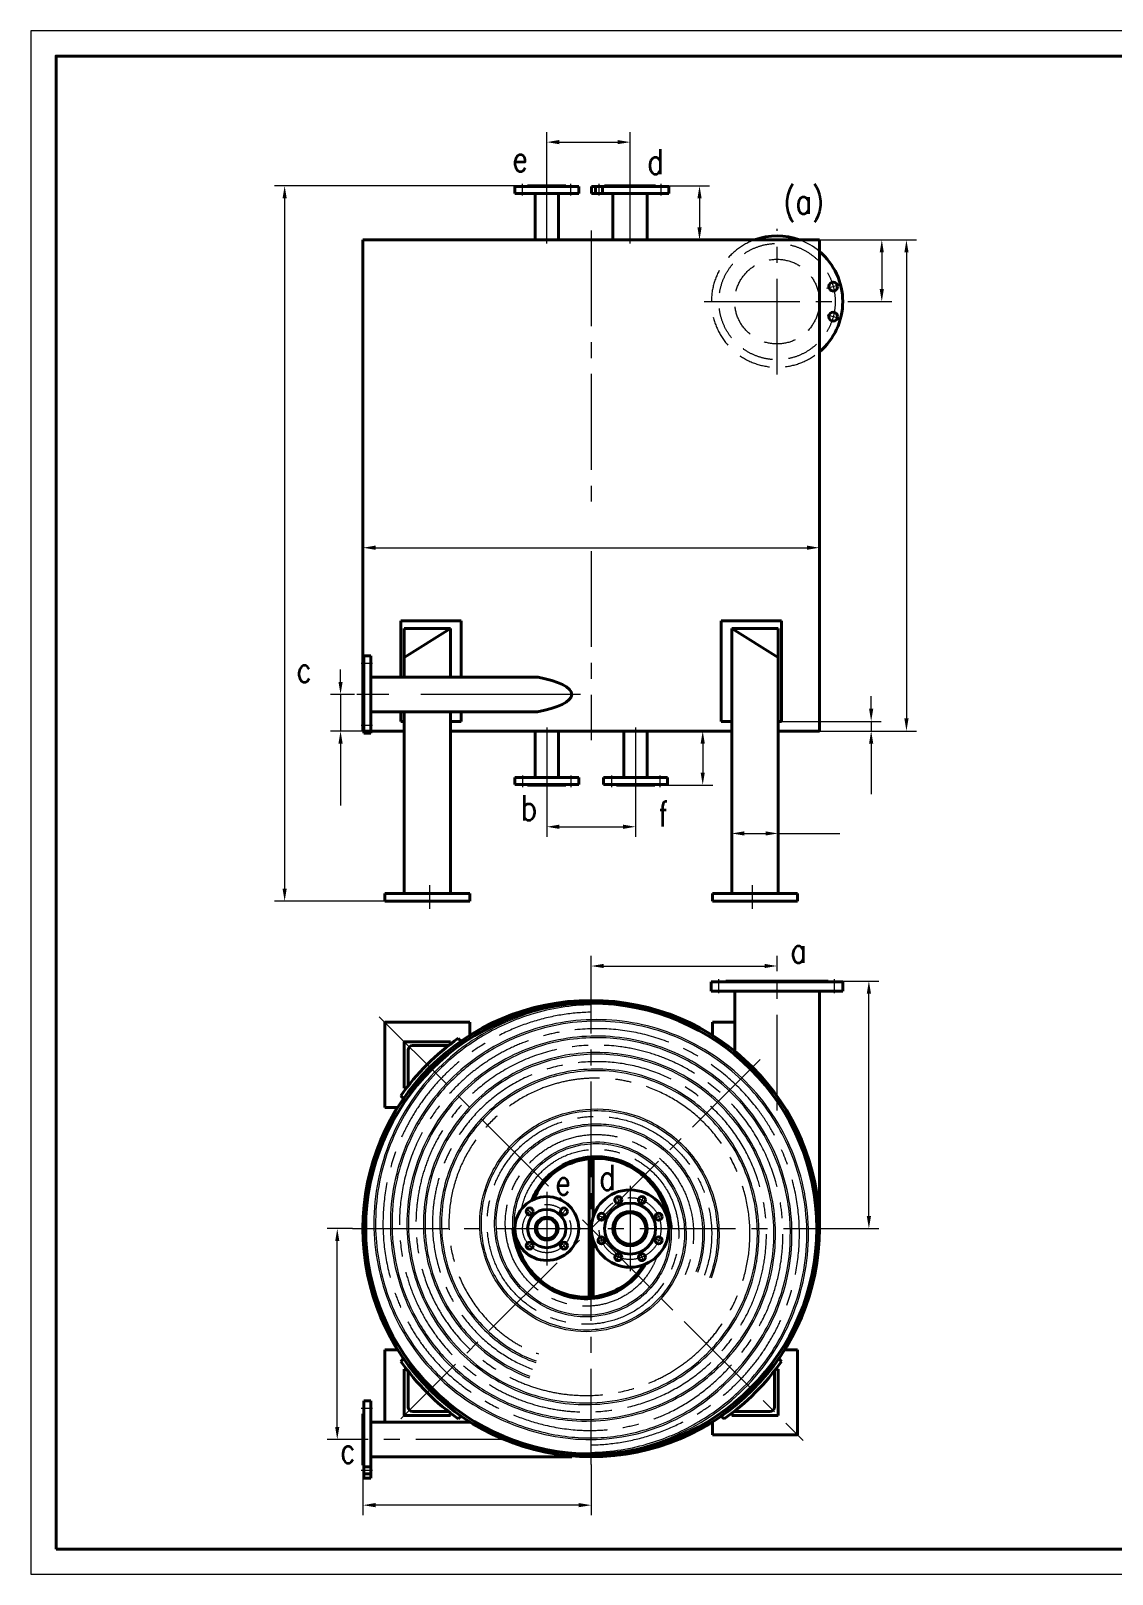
# Model space of a CAD drawing. Header units: millimetres. Extents: x 1 to 5591, y 1 to 3992.
# Drawn here: x 1 to 2796, y 1 to 3992 of the extents above; entities that cross this region are included whole.
import ezdxf

# ---------------------------------------------------------------- set-up
doc = ezdxf.new("R2010")
doc.units = ezdxf.units.MM
doc.header["$LTSCALE"] = 13
for name, pattern in [('CENTER', [50.8, 31.75, -6.35, 6.35, -6.35]), ('CENTER2', [28.575, 19.05, -3.175, 3.175, -3.175]), ('DASHED2', [9.525, 6.35, -3.175])]:
    doc.linetypes.add(name, pattern=pattern)
for name, color, linetype, lineweight in [('中心线（大）', 7, 'CENTER', 13), ('中心线（小）', 7, 'CENTER2', 13), ('粗实线', 7, 'Continuous', 40), ('细实线', 7, 'Continuous', 13), ('虚线（小）', 7, 'DASHED2', 13)]:
    doc.layers.add(name, color=color, linetype=linetype, lineweight=lineweight)
doc.styles.get("Standard").update_dxf_attribs({"font": 'romans.shx', "width": 0.8, "bigfont": 'hztxt.shx'})

msp = doc.modelspace()

# ---------------------------------------------------------------- linework, layer by layer
at = {"lineweight": 40}
msp.add_circle((1449.7, 894.9), 582.9, dxfattribs=at)
for radius, start, end in [(600, 124.9213, 145.0787), (600, 214.9213, 235.0787), (600, 304.9213, 325.0787), (590, 270, 308.9626)]:
    msp.add_arc((1449.7, 894.9), radius, start, end, dxfattribs=at)
at = {"layer": '中心线（大）'}
for p, q in [((884.7, 2356.1), (854.7, 2356.1)), ((1421.8, 2276.1), (830.2, 2276.1)), ((884.7, 2196.1), (854.7, 2196.1)), ((1779.9, 1503.9), (1779.9, 1539.9)), ((2078.9, 1503.9), (2078.9, 1539.9)), ((884.7, 429.4), (854.7, 429.4)), ((884.7, 269.4), (854.7, 269.4))]:
    msp.add_line(p, q, dxfattribs=at)
at = {"layer": '中心线（小）'}
for p, q in [((1272.4, 3566.6), (1272.4, 3596.6)), ((1334.9, 3442.6), (1334.9, 3596.6)), ((1397.4, 3566.6), (1397.4, 3596.6)), ((1470.2, 3566.6), (1470.2, 3596.6)), ((1550.2, 3442.6), (1550.2, 3596.6)), ((1630.2, 3566.6), (1630.2, 3596.6)), ((1449.7, 3476.4), (1449.7, 2742.2)), ((1930.2, 3103.6), (1930.2, 3480.5)), ((1741.7, 3292.1), (2115.7, 3292.1)), ((1449.7, 2646.7), (1449.7, 2157.6)), ((1334.9, 2190.5), (1334.9, 2036.6)), ((1564.4, 2190.5), (1564.4, 2036.6)), ((1272.4, 2066.6), (1272.4, 2036.6)), ((1397.4, 2066.6), (1397.4, 2036.6)), ((1501.9, 2066.6), (1501.9, 2036.6)), ((1626.9, 2066.6), (1626.9, 2036.6)), ((1032.5, 1721.4), (1032.5, 1783.3)), ((1866.9, 1721.4), (1866.9, 1783.3)), ((1930.2, 1200), (1930.2, 1560.9)), ((1449.7, 284.9), (1449.7, 1504.9)), ((901.9, 1442.6), (1997.4, 347.1)), ((1886.7, 1331.9), (957.3, 402.5)), ((1550.2, 1005.1), (1550.2, 784.6)), ((1334.9, 990), (1334.9, 799.7)), ((1515, 979.8), (1524.1, 957.8)), ((1585.4, 979.8), (1576.2, 957.8)), ((1282, 947.8), (1299, 930.8)), ((1299, 930.8), (1299, 930.8)), ((1387.8, 947.8), (1370.9, 930.8)), ((1370.9, 930.8), (1370.9, 930.8)), ((1465.2, 930), (1487.3, 920.9)), ((1635.1, 930), (1613.1, 920.9)), ((832.4, 894.9), (2067, 894.9)), ((1282, 841.9), (1299, 858.9)), ((1299, 858.9), (1299, 858.9)), ((1370.9, 858.9), (1370.9, 858.9)), ((1387.8, 841.9), (1370.9, 858.9)), ((1465.2, 859.7), (1487.3, 868.8)), ((1635.1, 859.7), (1613.1, 868.8)), ((1515, 809.9), (1524.1, 831.9)), ((1585.4, 809.9), (1576.2, 831.9)), ((1244.3, 349.4), (854.7, 349.4))]:
    msp.add_line(p, q, dxfattribs=at)
for centre, radius in [((1550.2, 894.9), 80), ((1334.9, 894.9), 62.5)]:
    msp.add_circle(centre, radius, dxfattribs=at)
for points, knots in [([(1449.9, 1454.3), (1400.3, 1453.7), (1350.5, 1445.7), (1254.8, 1416.5), (1208.9, 1395.4), (1134.9, 1348.7), (1105.3, 1325.6), (1052.5, 1274.9), (1029.2, 1247.5), (988.3, 1188.7), (970.8, 1157.2), (944.7, 1097.4), (935.2, 1069.5), (920.8, 1012.5), (915.9, 983.4), (910.8, 924.3), (910.7, 894.2), (915.7, 834.4), (920.7, 804.7), (936.8, 741.7), (948.8, 708.6), (979, 645.5), (997.2, 615.4), (1033.7, 566.8), (1050.7, 547.4), (1087.3, 511.4), (1106.9, 494.8), (1148.6, 464.5), (1170.6, 450.9), (1215.1, 427.2), (1237.6, 417), (1283.7, 399.5), (1307.2, 392.3), (1360.2, 379.7), (1389.7, 375.2), (1438.4, 372.4), (1457.4, 372.5), (1495.3, 374.9), (1514.3, 377.2), (1570.5, 387.7), (1607.2, 399.1), (1664.1, 424.9), (1685.6, 436.9), (1726.7, 463.8), (1746.3, 478.9), (1783, 511.1), (1800.1, 528.3), (1832, 564.6), (1846.8, 583.8), (1876.1, 627.3), (1890, 652.1), (1911, 698.4), (1918.9, 719.6), (1931.7, 763.1), (1936.6, 785.3), (1944.9, 841.4), (1946.5, 875.6), (1942.3, 946.5), (1936.1, 983.2), (1917.5, 1047.2), (1906.8, 1074.9), (1880.3, 1127.8), (1864.6, 1153.1), (1829, 1200.5), (1809, 1222.5), (1765.4, 1262.6), (1741.7, 1280.6), (1691.5, 1312), (1664.9, 1325.4), (1601.5, 1350.3), (1563.9, 1360), (1494.2, 1369.2), (1462.3, 1370.2), (1399.1, 1365.9), (1367.6, 1360.5), (1306.5, 1343.6), (1276.8, 1332), (1220.4, 1303.1), (1193.7, 1285.8), (1147.5, 1248.7), (1127.5, 1229.6), (1091.4, 1188), (1075.2, 1165.6), (1043.4, 1112.2), (1029.1, 1080.6), (1008, 1014.8), (1001.2, 980.7), (996, 919.5), (996.1, 892.6), (1001.2, 839.1), (1006.2, 812.6), (1020.7, 760.8), (1030.2, 735.6), (1056.6, 681.3), (1074.8, 652.8), (1112.7, 605.8), (1131.4, 586.5), (1172, 551.6), (1194, 536), (1244.5, 506.5), (1273.5, 493.6), (1333.8, 474.3), (1365, 467.9), (1422.1, 462.6), (1448, 462.6), (1499.4, 467.1), (1524.9, 471.7), (1574.6, 485.3), (1598.9, 494.3), (1651.6, 519.7), (1679.5, 537.4), (1730.4, 578.6), (1753.4, 602.1), (1793.4, 654), (1810.3, 682.3), (1833.6, 734.2), (1841.6, 757.1), (1853.4, 804.1), (1857.3, 828.1), (1860.8, 877.4), (1860.3, 902.7), (1854.5, 952.8), (1849.3, 977.6), (1833.8, 1028.1), (1823, 1053.6), (1796.3, 1102), (1780.4, 1124.8), (1746.7, 1164.1), (1729.3, 1181), (1691.7, 1211.3), (1671.5, 1224.8), (1629, 1247.8), (1606.7, 1257.4), (1555.3, 1274.1), (1525.7, 1280), (1466, 1285), (1435.9, 1284.1), (1376.7, 1275.3), (1347.6, 1267.5), (1298.8, 1248), (1278.5, 1237.7), (1240, 1213.6), (1221.8, 1199.9), (1188.1, 1169.4), (1172.6, 1152.5), (1144.9, 1116.2), (1132.7, 1096.8), (1111.9, 1055.9), (1103.3, 1034.4), (1090.4, 990.1), (1086, 967.4), (1081.5, 921.4), (1081.3, 898.3), (1085.7, 849.8), (1090.7, 824.6), (1105.8, 775.8), (1115.9, 752.3), (1141, 707.9), (1155.9, 687), (1211.3, 624.3), (1260.2, 589.2), (1313.9, 570.6)], [127.979251, 127.979251, 127.979251, 127.979251, 149.816472, 149.816472, 171.653692, 171.653692, 188.028189, 188.028189, 203.69122, 203.69122, 219.354251, 219.354251, 232.211903, 232.211903, 245.069555, 245.069555, 258.208532, 258.208532, 271.34751, 271.34751, 286.657618, 286.657618, 301.967726, 301.967726, 313.25397, 313.25397, 324.540215, 324.540215, 335.826459, 335.826459, 346.54566, 346.54566, 357.264861, 357.264861, 370.354916, 370.354916, 378.722509, 378.722509, 387.090101, 387.090101, 403.825286, 403.825286, 414.635112, 414.635112, 425.444938, 425.444938, 435.976831, 435.976831, 446.508724, 446.508724, 458.943956, 458.943956, 468.911448, 468.911448, 478.878939, 478.878939, 493.807419, 493.807419, 510.04831, 510.04831, 523.0673, 523.0673, 536.086291, 536.086291, 549.105281, 549.105281, 562.124272, 562.124272, 575.143262, 575.143262, 592.11594, 592.11594, 606.072939, 606.072939, 620.029938, 620.029938, 633.986936, 633.986936, 647.943935, 647.943935, 660.076117, 660.076117, 672.208299, 672.208299, 687.437627, 687.437627, 702.666955, 702.666955, 714.516452, 714.516452, 726.365949, 726.365949, 738.215447, 738.215447, 753.029641, 753.029641, 764.86717, 764.86717, 776.7047, 776.7047, 790.680597, 790.680597, 804.656494, 804.656494, 816.061367, 816.061367, 827.46624, 827.46624, 838.871113, 838.871113, 853.36549, 853.36549, 867.859868, 867.859868, 882.354245, 882.354245, 893.078739, 893.078739, 903.803233, 903.803233, 914.980038, 914.980038, 926.156843, 926.156843, 938.412611, 938.412611, 950.668378, 950.668378, 961.398337, 961.398337, 972.128295, 972.128295, 982.858254, 982.858254, 996.169931, 996.169931, 1009.481609, 1009.481609, 1022.793287, 1022.793287, 1032.886245, 1032.886245, 1042.979203, 1042.979203, 1053.14329, 1053.14329, 1063.307377, 1063.307377, 1073.596113, 1073.596113, 1083.884849, 1083.884849, 1094.173585, 1094.173585, 1105.578076, 1105.578076, 1116.982567, 1116.982567, 1128.387058, 1128.387058, 1154.239108, 1154.239108, 1154.239108, 1154.239108]), ([(1449.4, 335.4), (1499.4, 336), (1549.4, 344.1), (1645.7, 373.6), (1691.9, 395), (1765.5, 441.8), (1794.7, 464.7), (1847, 515.1), (1870.4, 542.5), (1911.3, 601.5), (1928.9, 633), (1954.9, 693), (1964.4, 721.1), (1978.8, 778.4), (1983.7, 807.7), (1988.6, 866.7), (1988.6, 896.5), (1983.6, 955.6), (1978.6, 985), (1963.4, 1044.9), (1952.7, 1075.3), (1922.7, 1140.6), (1902, 1174.9), (1858.7, 1231.3), (1837.4, 1254.5), (1791.1, 1296.7), (1766, 1315.7), (1712.8, 1348.9), (1684.7, 1363.2), (1626.5, 1386.4), (1596.4, 1395.4), (1534.9, 1407.7), (1503.6, 1411.2), (1438.1, 1412.3), (1403.9, 1409.5), (1336.6, 1397.2), (1303.6, 1387.6), (1238.5, 1361.6), (1206.5, 1344.6), (1146.9, 1304.5), (1119.2, 1281.2), (1063.8, 1223.7), (1037.5, 1187.9), (1001.7, 1123), (989.4, 1095.2), (970.3, 1037.8), (963.3, 1008.3), (954.9, 949.2), (953.3, 919.8), (955.4, 861.1), (959.1, 831.8), (972.9, 768.7), (984.1, 735.1), (1013.4, 671.2), (1031.6, 640.7), (1072.6, 586.3), (1095.1, 562), (1146.3, 517), (1175.3, 496.7), (1237, 462.7), (1269.7, 449.2), (1337.3, 429.6), (1372.2, 423.6), (1435, 419.7), (1462.9, 420.5), (1518.1, 426.9), (1545.4, 432.5), (1598, 448.3), (1623.3, 458.3), (1671.7, 482.7), (1694.9, 497), (1738.2, 529.1), (1758.3, 546.9), (1795, 585.8), (1811.7, 606.8), (1843.3, 654.5), (1857.7, 681.6), (1883.7, 745.7), (1893.6, 783.3), (1902.5, 850.3), (1903.6, 879.2), (1899.5, 947.4), (1892, 986.5), (1871, 1049.4), (1860.3, 1074.1), (1834.4, 1121.2), (1819.3, 1143.5), (1784.7, 1186.2), (1764.8, 1206.3), (1721.7, 1242.4), (1698.4, 1258.4), (1649.2, 1285.7), (1623.3, 1296.9), (1569.8, 1314.1), (1542.2, 1320.2), (1486.3, 1326.8), (1458.1, 1327.4), (1402.1, 1323.1), (1374.3, 1318.2), (1319.9, 1302.9), (1293.3, 1292.6), (1242.7, 1266.6), (1218.7, 1251.1), (1176.6, 1217.5), (1158.1, 1199.8), (1124.7, 1161.2), (1109.7, 1140.4), (1080.4, 1090.7), (1067.3, 1061.2), (1048.3, 999.8), (1042.4, 968), (1038.5, 910.8), (1039.2, 885.6), (1045.1, 835.7), (1050.3, 810.9), (1065.2, 763.1), (1074.8, 739.9), (1098.2, 695.8), (1112, 674.8), (1142.8, 636.2), (1159.7, 618.6), (1196.5, 586.7), (1216.3, 572.4), (1256.7, 548.6), (1277.1, 538.9), (1298.1, 531)], [127.979251, 127.979251, 127.979251, 127.979251, 149.953789, 149.953789, 171.928327, 171.928327, 188.065948, 188.065948, 203.758015, 203.758015, 219.450082, 219.450082, 232.377465, 232.377465, 245.304848, 245.304848, 258.290715, 258.290715, 271.276583, 271.276583, 285.334709, 285.334709, 302.752428, 302.752428, 316.486072, 316.486072, 330.219716, 330.219716, 343.953361, 343.953361, 357.687005, 357.687005, 371.420649, 371.420649, 386.414088, 386.414088, 401.407526, 401.407526, 417.17403, 417.17403, 432.940533, 432.940533, 452.23577, 452.23577, 465.514729, 465.514729, 478.793689, 478.793689, 491.692874, 491.692874, 504.592059, 504.592059, 520.061812, 520.061812, 535.531566, 535.531566, 550.018491, 550.018491, 565.499023, 565.499023, 580.979555, 580.979555, 596.460087, 596.460087, 608.685497, 608.685497, 620.910906, 620.910906, 632.85326, 632.85326, 644.795615, 644.795615, 656.583168, 656.583168, 668.370721, 668.370721, 681.803015, 681.803015, 698.845076, 698.845076, 711.565755, 711.565755, 728.983027, 728.983027, 740.830952, 740.830952, 752.678877, 752.678877, 765.102137, 765.102137, 777.525398, 777.525398, 789.948658, 789.948658, 802.371919, 802.371919, 814.795179, 814.795179, 827.21844, 827.21844, 839.791358, 839.791358, 852.364276, 852.364276, 863.659429, 863.659429, 874.954582, 874.954582, 889.190451, 889.190451, 903.42632, 903.42632, 914.578461, 914.578461, 925.730603, 925.730603, 936.813582, 936.813582, 947.896561, 947.896561, 958.710986, 958.710986, 969.52541, 969.52541, 979.515066, 979.515066, 979.515066, 979.515066]), ([(1269.6, 945.2), (1271.4, 954.5), (1274, 963.7), (1283.6, 989.7), (1292.4, 1005.8), (1314, 1035), (1326.9, 1048), (1352.3, 1067.4), (1364.1, 1074.6), (1393.6, 1088.6), (1411.7, 1094.2), (1448.9, 1100.3), (1467.8, 1100.7), (1500.5, 1097), (1514.3, 1094), (1541.1, 1085.2), (1554.1, 1079.5), (1578.9, 1065.3), (1590.8, 1056.8), (1618.2, 1032.7), (1632.4, 1015.8), (1651.3, 984.7), (1657.6, 971.6), (1667.5, 944.4), (1671.1, 930.4), (1675.7, 900.7), (1676.5, 885), (1674.9, 853.8), (1672.5, 838.4), (1664.5, 808.2), (1659, 793.6), (1645.2, 765.7), (1637, 752.4), (1617.9, 727.8), (1607.2, 716.5), (1580.1, 693), (1563, 681.6), (1526.5, 663.5), (1507.2, 656.8), (1470.8, 649.1), (1454, 647.3), (1420.3, 647.2), (1403.5, 648.8), (1368, 655.9), (1349.5, 662), (1314.3, 678.1), (1297.7, 688.1), (1267, 711.7), (1253.1, 725.3), (1228.5, 755), (1217.9, 771.3), (1200.5, 805.7), (1193.7, 823.9), (1184.7, 859.4), (1182.1, 876.7), (1179.8, 919.4), (1182.1, 944.9), (1191.8, 986.9), (1197.5, 1003.9), (1212.2, 1036.3), (1221.1, 1051.8), (1241.9, 1081.3), (1254, 1095.2), (1280.7, 1120.3), (1295.2, 1131.5), (1326.1, 1151), (1342.6, 1159.3), (1376.7, 1172.4), (1394.3, 1177.3), (1430.3, 1183.8), (1448.6, 1185.3), (1491.5, 1184.7), (1516, 1181.3), (1558.6, 1169.7), (1576.9, 1162.7), (1611.8, 1145.3), (1628.3, 1134.9), (1659.1, 1111), (1673.4, 1097.5), (1698.9, 1068.2), (1710.3, 1052.3), (1729.8, 1018.6), (1737.9, 1000.8), (1750.6, 964), (1755.2, 945.1), (1760.8, 906.6), (1761.7, 887.1), (1759.8, 842.5), (1755.6, 817.4), (1746.7, 787), (1744.7, 780.8), (1742.5, 774.7)], [92.547233, 92.547233, 92.547233, 92.547233, 96.031665, 96.031665, 102.720401, 102.720401, 109.409136, 109.409136, 114.50458, 114.50458, 121.479256, 121.479256, 128.453932, 128.453932, 133.699872, 133.699872, 138.945811, 138.945811, 144.37261, 144.37261, 152.560762, 152.560762, 157.980433, 157.980433, 163.400103, 163.400103, 169.267483, 169.267483, 175.134863, 175.134863, 181.002242, 181.002242, 186.869622, 186.869622, 192.737002, 192.737002, 200.439729, 200.439729, 208.142455, 208.142455, 214.530217, 214.530217, 220.917979, 220.917979, 228.280412, 228.280412, 235.642844, 235.642844, 243.005277, 243.005277, 250.367709, 250.367709, 257.730142, 257.730142, 264.390248, 264.390248, 274.09024, 274.09024, 280.916846, 280.916846, 287.743452, 287.743452, 294.776946, 294.776946, 301.810439, 301.810439, 308.843933, 308.843933, 315.877426, 315.877426, 322.91092, 322.91092, 332.400797, 332.400797, 339.931004, 339.931004, 347.46121, 347.46121, 354.991417, 354.991417, 362.521624, 362.521624, 370.051831, 370.051831, 377.582037, 377.582037, 385.112244, 385.112244, 394.902988, 394.902988, 397.419126, 397.419126, 397.419126, 397.419126]), ([(1619.5, 822.8), (1616.7, 814.5), (1613.3, 806.4), (1603.5, 787.2), (1596.5, 776.4), (1578, 753.2), (1565.6, 741.4), (1540.7, 723.2), (1528.6, 716.3), (1503.2, 705.2), (1490, 701), (1462.5, 695.3), (1448.3, 693.9), (1419.8, 694.2), (1405.6, 695.9), (1377.3, 702.2), (1363.2, 707.1), (1336.5, 719.6), (1323.8, 727.2), (1301.3, 744.3), (1291.3, 753.6), (1273.3, 773.8), (1265.2, 784.8), (1251.3, 808.1), (1245.4, 820.4), (1236.1, 846), (1232.7, 859.2), (1227.9, 888.3), (1227.1, 904.3), (1228.7, 935.9), (1231.2, 951.6), (1239.2, 980.9), (1244.3, 994.5), (1257, 1020.5), (1264.6, 1032.8), (1282, 1056), (1291.8, 1066.7), (1313.2, 1086.2), (1324.8, 1094.9), (1351.2, 1111.3), (1366.4, 1118.6), (1397.8, 1129.8), (1414.1, 1133.8), (1445.5, 1138.1), (1460.6, 1138.7), (1490.7, 1137.1), (1505.6, 1135), (1537.1, 1127.5), (1553.5, 1121.6), (1584.8, 1106.7), (1599.6, 1097.7), (1625.8, 1077.7), (1637.3, 1067.1), (1658.2, 1044), (1667.6, 1031.5), (1685.1, 1003.1), (1692.8, 986.9), (1704.9, 953.4), (1709.2, 936.1), (1714.3, 900), (1715, 881.2), (1712.3, 843.9), (1709, 825.4), (1700.3, 795), (1695.8, 782.9), (1690.5, 771.1)], [95.473696, 95.473696, 95.473696, 95.473696, 98.772185, 98.772185, 103.575844, 103.575844, 109.974708, 109.974708, 115.203266, 115.203266, 120.431825, 120.431825, 125.833326, 125.833326, 131.234826, 131.234826, 136.848072, 136.848072, 142.461318, 142.461318, 147.624577, 147.624577, 152.787835, 152.787835, 157.991806, 157.991806, 163.195777, 163.195777, 169.267705, 169.267705, 175.339633, 175.339633, 180.896215, 180.896215, 186.452798, 186.452798, 192.019191, 192.019191, 197.585584, 197.585584, 204.01612, 204.01612, 210.446657, 210.446657, 216.260174, 216.260174, 222.073692, 222.073692, 228.777068, 228.777068, 235.480443, 235.480443, 241.521194, 241.521194, 247.561944, 247.561944, 254.471276, 254.471276, 261.380609, 261.380609, 268.656513, 268.656513, 275.932417, 275.932417, 280.955494, 280.955494, 280.955494, 280.955494])]:
    msp.add_open_spline(points, degree=3, knots=knots, dxfattribs=at)
at = {"layer": '粗实线'}
for p, q in [((1417.4, 3589.6), (1252.4, 3589.6)), ((1252.4, 3589.6), (1252.4, 3571.6)), ((1252.4, 3571.6), (1417.4, 3571.6)), ((1384.4, 3591.6), (1285.4, 3591.6)), ((1285.4, 3589.6), (1285.4, 3591.6)), ((1304.7, 3451.6), (1304.7, 3571.6)), ((1365.2, 3451.6), (1365.2, 3571.6)), ((1365.7, 3591.6), (1365.7, 3591.6)), ((1384.4, 3589.6), (1384.4, 3591.6)), ((1417.4, 3571.6), (1417.4, 3589.6)), ((1450.2, 3589.6), (1450.2, 3571.6)), ((1450.2, 3589.6), (1650.2, 3589.6)), ((1450.2, 3571.6), (1650.2, 3571.6)), ((1461.2, 3571.6), (1461.2, 3589.6)), ((1479.2, 3571.6), (1479.2, 3589.6)), ((1616.2, 3591.6), (1484.2, 3591.6)), ((1484.2, 3589.6), (1484.2, 3591.6)), ((1505.7, 3451.6), (1505.7, 3571.6)), ((1594.7, 3451.6), (1594.7, 3571.6)), ((1616.2, 3589.6), (1616.2, 3591.6)), ((1650.2, 3571.6), (1650.2, 3589.6)), ((859.7, 3451.6), (2039.7, 3451.6)), ((859.7, 3451.6), (859.7, 2181.6)), ((2039.7, 3451.6), (2039.7, 2181.6)), ((957.7, 2466.6), (1113.4, 2466.6)), ((957.7, 2320.6), (957.7, 2466.6)), ((966.4, 2446.6), (1086.4, 2446.6)), ((1086.4, 2446.6), (966.4, 2371.9)), ((966.4, 2320.6), (966.4, 2446.6)), ((1086.4, 2320.6), (1086.4, 2446.6)), ((1113.4, 2320.6), (1113.4, 2466.6)), ((1786, 2206.6), (1786, 2466.6)), ((1941.6, 2466.6), (1786, 2466.6)), ((1812.9, 1761.6), (1812.9, 2446.6)), ((1932.9, 2446.6), (1812.9, 2446.6)), ((1812.9, 2446.6), (1932.9, 2371.9)), ((1932.9, 1761.6), (1932.9, 2446.6)), ((1941.6, 2206.6), (1941.6, 2466.6)), ((861.7, 2176.1), (861.7, 2376.1)), ((879.7, 2376.1), (861.7, 2376.1)), ((879.7, 2176.1), (879.7, 2376.1)), ((859.7, 2342.1), (859.7, 2210.1)), ((861.7, 2342.1), (859.7, 2342.1)), ((1312.9, 2320.6), (879.7, 2320.6)), ((861.7, 2210.1), (859.7, 2210.1)), ((1311, 2231.6), (879.7, 2231.6)), ((957.7, 2206.6), (957.7, 2231.6)), ((957.7, 2206.6), (966.4, 2206.6)), ((966.4, 1761.6), (966.4, 2231.6)), ((1086.4, 1761.6), (1086.4, 2231.6)), ((1086.4, 2206.6), (1113.4, 2206.6)), ((1113.4, 2206.6), (1113.4, 2231.6)), ((1812.9, 2206.6), (1786, 2206.6)), ((1941.6, 2206.6), (1932.9, 2206.6)), ((859.7, 2181.6), (966.4, 2181.6)), ((861.7, 2176.1), (879.7, 2176.1)), ((1086.4, 2181.6), (1812.9, 2181.6)), ((1304.7, 2181.6), (1304.7, 2061.6)), ((1365.2, 2181.6), (1365.2, 2061.6)), ((1534.2, 2181.6), (1534.2, 2061.6)), ((1594.7, 2181.6), (1594.7, 2061.6)), ((1932.9, 2181.6), (2039.7, 2181.6)), ((1252.4, 2043.6), (1252.4, 2061.6)), ((1252.4, 2061.6), (1417.4, 2061.6)), ((1417.4, 2043.6), (1252.4, 2043.6)), ((1285.4, 2043.6), (1285.4, 2041.6)), ((1384.4, 2041.6), (1285.4, 2041.6)), ((1365.7, 2041.6), (1365.7, 2041.6)), ((1384.4, 2043.6), (1384.4, 2041.6)), ((1417.4, 2061.6), (1417.4, 2043.6)), ((1646.9, 2061.6), (1481.9, 2061.6)), ((1481.9, 2061.6), (1481.9, 2043.6)), ((1481.9, 2043.6), (1646.9, 2043.6)), ((1514.9, 2043.6), (1514.9, 2041.6)), ((1514.9, 2041.6), (1613.9, 2041.6)), ((1533.7, 2041.6), (1533.7, 2041.6)), ((1613.9, 2043.6), (1613.9, 2041.6)), ((1646.9, 2043.6), (1646.9, 2061.6)), ((916.2, 1761.6), (1135.9, 1761.6)), ((916.2, 1741.6), (916.2, 1761.6)), ((1135.9, 1741.6), (1135.9, 1761.6)), ((1763.4, 1741.6), (1763.4, 1761.6)), ((1763.4, 1761.6), (1983.2, 1761.6)), ((1983.2, 1741.6), (1983.2, 1761.6)), ((916.2, 1741.6), (1135.9, 1741.6)), ((1763.4, 1741.6), (1983.2, 1741.6)), ((2100.4, 1532.9), (1759.9, 1532.9)), ((1759.9, 1508.9), (1759.9, 1532.9)), ((1797.9, 1534.9), (2062.4, 1534.9)), ((1797.9, 1534.9), (2062.4, 1534.9)), ((1797.9, 1532.9), (1797.9, 1534.9)), ((2062.4, 1532.9), (2062.4, 1534.9)), ((2100.4, 1532.9), (2100.4, 1508.9)), ((2100.4, 1508.9), (1759.9, 1508.9)), ((1820.7, 1344.4), (1820.7, 1508.9)), ((2039.7, 894.9), (2039.7, 1508.9)), ((916.2, 1428.3), (916.2, 1208.1)), ((1135.9, 1428.3), (916.2, 1428.3)), ((1136.2, 1428.3), (1136.2, 1394.7)), ((1763.2, 1428.3), (1763.2, 1394.7)), ((1763.4, 1428.3), (1820.7, 1428.3)), ((966.2, 1378.1), (966.2, 1258.1)), ((1086.2, 1378.1), (966.2, 1378.1)), ((1078.2, 1368.1), (988.2, 1368.1)), ((1086.2, 1378.1), (1086.2, 1376.1)), ((1113.4, 1379.6), (1106.2, 1386.8)), ((976.2, 1356.1), (976.2, 1266.1)), ((964.9, 1231.1), (957.7, 1238.3)), ((968.2, 1258.1), (966.2, 1258.1)), ((949.8, 1208.3), (916.2, 1208.3)), ((1444.7, 717.7), (1444.7, 1075.5)), ((1444.7, 1075.5), (1454.7, 1075.5)), ((1454.7, 924.5), (1454.7, 1076.3)), ((1454.7, 718.5), (1454.7, 865.2)), ((1454.7, 718.5), (1444.7, 717.7)), ((916.2, 581.4), (949.8, 581.4)), ((916.2, 581.1), (916.2, 393.9)), ((1949.5, 581.4), (1983.2, 581.4)), ((1983.2, 361.4), (1983.2, 581.6)), ((964.9, 558.6), (957.7, 551.4)), ((966.4, 531.4), (966.4, 411.4)), ((966.4, 531.4), (968.4, 531.4)), ((976.4, 523.4), (976.4, 433.4)), ((1923.2, 433.6), (1923.2, 523.6)), ((1931.2, 531.6), (1933.2, 531.6)), ((1933.2, 411.6), (1933.2, 531.6)), ((1934.5, 558.6), (1941.6, 551.4)), ((966.4, 411.4), (1086.4, 411.4)), ((988.4, 421.4), (1078.4, 421.4)), ((1086.4, 413.4), (1086.4, 411.4)), ((1113.4, 410.1), (1106.2, 402.9)), ((1786, 410.1), (1793.1, 402.9)), ((1813.2, 411.6), (1813.2, 413.6)), ((1813.2, 411.6), (1933.2, 411.6)), ((1821.2, 421.6), (1911.2, 421.6)), ((1138.1, 393.9), (879.7, 393.9)), ((1763.2, 361.4), (1763.2, 395)), ((1763.4, 361.4), (1983.2, 361.4)), ((1399.7, 304.9), (879.7, 304.9))]:
    msp.add_line(p, q, dxfattribs=at)
at = {"layer": '粗实线', "color": 7, "linetype": 'Continuous'}
for p, q in [((879.7, 449.4), (861.7, 449.4)), ((861.7, 449.4), (861.7, 249.4)), ((879.7, 249.4), (879.7, 449.4)), ((861.7, 415.4), (859.7, 415.4)), ((859.7, 415.4), (859.7, 283.4)), ((861.7, 283.4), (859.7, 283.4)), ((879.7, 278.4), (861.7, 278.4)), ((879.7, 260.4), (861.7, 260.4)), ((879.7, 249.4), (861.7, 249.4))]:
    msp.add_line(p, q, dxfattribs=at)
at = {"layer": '粗实线'}
msp.add_lwpolyline([(66.3, 66.2), (5526.3, 66.2), (5526.3, 3927.2), (66.3, 3927.2)], close=True, dxfattribs=at)
for centre, radius in [((2075.3, 3331), 11.5), ((2075.3, 3253.2), 11.5), ((1449.7, 894.9), 590), ((1334.9, 894.9), 82.5), ((1550.2, 894.9), 100), ((1550.2, 894.9), 66), ((1519.6, 968.8), 9), ((1580.8, 968.8), 9), ((1290.7, 939.1), 9), ((1334.9, 894.9), 49.5), ((1334.9, 894.9), 29.5), ((1334.9, 894.9), 26), ((1379.1, 939.1), 9), ((1476.3, 925.5), 9), ((1550.2, 894.9), 44.5), ((1550.2, 894.9), 40.5), ((1624.1, 925.5), 9), ((1290.7, 850.7), 9), ((1379.1, 850.7), 9), ((1476.3, 864.2), 9), ((1624.1, 864.2), 9), ((1519.6, 820.9), 9), ((1580.8, 820.9), 9)]:
    msp.add_circle(centre, radius, dxfattribs=at)
for centre, radius, start, end in [((1930.2, 3292.1), 169.8, 69.8977, 110.1023), ((1930.2, 3292.1), 169.8, 310.143, 49.857), ((988.2, 1356.1), 12, 90, 180), ((1078.2, 1376.1), 8, 270, 360), ((968.2, 1266.1), 8, 270, 360), ((968.4, 523.4), 8, 360, 90), ((1931.2, 523.6), 8, 90, 180), ((988.4, 433.4), 12, 180, 270), ((1078.4, 413.4), 8, 360, 90), ((1821.2, 413.6), 8, 90, 180), ((1911.2, 433.6), 12, 270, 0)]:
    msp.add_arc(centre, radius, start, end, dxfattribs=at)
for points, knots in [([(1312.9, 2320.6), (1363.3, 2311.6), (1436.6, 2275.9), (1362.2, 2240.4), (1311, 2231.6)], [756.078978, 756.078978, 756.078978, 756.078978, 882.630052, 1010.284675, 1010.284675, 1010.284675, 1010.284675]), ([(1295.9, 967.6), (1296.2, 968.3), (1296.5, 969), (1301.7, 982.3), (1308.3, 994.4), (1324.9, 1018), (1335.4, 1029.4), (1358.9, 1049), (1372, 1057.2), (1399.7, 1070.2), (1414.4, 1074.8), (1443.8, 1080.3), (1458.4, 1081.3), (1487.5, 1079.7), (1501.9, 1077.3), (1543.8, 1065), (1569.8, 1050.3), (1612.9, 1011.2), (1630, 986.9), (1649.1, 940.9), (1654.1, 920.5), (1656.2, 898.2), (1656.3, 896.5), (1656.4, 894.9)], [96.262796, 96.262796, 96.262796, 96.262796, 96.574288, 96.574288, 102.135697, 102.135697, 108.399765, 108.399765, 114.663834, 114.663834, 120.927902, 120.927902, 126.893642, 126.893642, 132.859381, 132.859381, 144.79086, 144.79086, 156.722338, 156.722338, 165.241409, 165.241409, 165.920559, 165.920559, 165.920559, 165.920559]), ([(1301.6, 970.3), (1308.3, 986.7), (1329.7, 1021.6), (1380.9, 1061.7), (1450, 1080.8), (1523.2, 1071.5), (1589.1, 1033.8), (1636.7, 972), (1650.4, 921.1), (1652.1, 894.9)], [96.906952, 96.906952, 96.906952, 96.906952, 104.317707, 113.848922, 123.671925, 133.786766, 144.193489, 154.892136, 165.873703, 165.873703, 165.873703, 165.873703]), ([(1590, 803.1), (1584.4, 792.9), (1564.8, 764.4), (1518.4, 728), (1449.3, 708.9), (1376.1, 718.2), (1310.2, 755.9), (1262.6, 817.7), (1249, 868.7), (1247.2, 894.8)], [99.424594, 99.424594, 99.424594, 99.424594, 104.317707, 113.848922, 123.671925, 133.786766, 144.193489, 154.892136, 165.87242, 165.87242, 165.87242, 165.87242]), ([(1583.7, 800.6), (1583.2, 799.8), (1582.7, 798.9), (1575.4, 786.9), (1567.2, 776.6), (1548.8, 758.2), (1538.5, 750.1), (1510.7, 732.9), (1492.3, 725.6), (1459, 718.4), (1444.5, 717.1), (1415.6, 718.1), (1401.2, 720.4), (1359.4, 732.2), (1333.5, 746.9), (1297.8, 780), (1285.5, 795.7), (1266.6, 829.3), (1259.9, 847.1), (1253.6, 875.1), (1252.2, 884.9), (1251.5, 894.8)], [100.16959, 100.16959, 100.16959, 100.16959, 100.602488, 100.602488, 106.208468, 106.208468, 111.814448, 111.814448, 120.224369, 120.224369, 126.4381, 126.4381, 132.651831, 132.651831, 145.079293, 145.079293, 153.528954, 153.528954, 161.603068, 161.603068, 165.829043, 165.829043, 165.829043, 165.829043])]:
    msp.add_open_spline(points, degree=3, knots=knots, dxfattribs=at)
at = {"layer": '细实线'}
for p, q in [((1334.9, 3596.6), (1334.9, 3730.5)), ((1550.2, 3596.6), (1550.2, 3730.5)), ((1367.4, 3704.5), (1517.7, 3704.5)), ((1285.4, 3591.6), (631.3, 3591.6)), ((657.3, 3559.1), (657.3, 1774.1)), ((1616.2, 3591.6), (1755.7, 3591.6)), ((1729.7, 3559.1), (1729.7, 3484.1)), ((1616.2, 3451.6), (1755.7, 3451.6)), ((2039.7, 3451.6), (2290.6, 3451.6)), ((2039.7, 3451.6), (2226.9, 3451.6)), ((2200.9, 3419.1), (2200.9, 3324.6)), ((2264.6, 3419.1), (2264.6, 2214.1)), ((2059, 3326.6), (2090.7, 3335.1)), ((2115.7, 3292.1), (2226.9, 3292.1)), ((2059.3, 3257.5), (2090.7, 3249.1)), ((859.7, 2759.2), (859.7, 2629.6)), ((2039.7, 2759.2), (2039.7, 2629.6)), ((892.2, 2655.6), (2007.2, 2655.6)), ((801.8, 2308.6), (801.8, 2341.1)), ((838.1, 2276.1), (775.8, 2276.1)), ((801.8, 2276.1), (801.8, 2181.6)), ((2173.4, 2239.1), (2173.4, 2271.6)), ((1941.6, 2206.6), (2199.4, 2206.6)), ((2173.4, 2206.6), (2173.4, 2181.6)), ((859.7, 2181.6), (775.8, 2181.6)), ((1642.3, 2181.6), (1764, 2181.6)), ((1932.9, 2181.6), (2199.4, 2181.6)), ((2039.7, 2181.6), (2290.6, 2181.6)), ((801.8, 2149.1), (801.8, 1989.2)), ((1738, 2149.1), (1738, 2074.1)), ((2173.4, 2149.1), (2173.4, 2018.6)), ((1334.9, 2036.6), (1334.9, 1908)), ((1564.4, 2036.6), (1564.4, 1908)), ((1613.9, 2041.6), (1764, 2041.6)), ((1367.4, 1934), (1531.9, 1934)), ((1812.9, 1916.7), (1812.9, 1942.7)), ((1845.4, 1916.7), (1900.4, 1916.7)), ((1932.9, 1916.7), (1932.9, 1942.7)), ((1932.9, 1916.7), (2092.8, 1916.7)), ((916.2, 1741.6), (631.3, 1741.6)), ((1449.7, 1504.9), (1449.7, 1599.9)), ((1930.2, 1560.9), (1930.2, 1599.9)), ((1482.2, 1573.9), (1897.7, 1573.9)), ((2062.4, 1534.9), (2193.5, 1534.9)), ((2167.5, 927.4), (2167.5, 1502.4)), ((832.4, 894.9), (767.3, 894.9)), ((2067, 894.9), (2193.5, 894.9)), ((793.3, 381.9), (793.3, 862.4)), ((854.7, 349.4), (767.3, 349.4)), ((859.7, 283.4), (859.7, 153.6)), ((1449.7, 284.9), (1449.7, 153.6)), ((1417.2, 179.6), (892.2, 179.6))]:
    msp.add_line(p, q, dxfattribs=at)
msp.add_lwpolyline([(1.3, 1.2), (5591.3, 1.2), (5591.3, 3992.2), (1.3, 3992.2)], close=True, dxfattribs=at)
msp.add_arc((1930.2, 3292.1), 169.8, 49.857, 69.8977, dxfattribs=at)
for points, knots in [([(1449.7, 1477.8), (1373.8, 1476.9), (1223.2, 1442.1), (1034.8, 1310.4), (912.4, 1117.8), (873.5, 895.2), (922.3, 676.9), (1049.6, 494.9), (1235.8, 379.4), (1449, 333.7), (1662.4, 381.4), (1832.3, 511.4), (1946.8, 688.3), (1982, 894.6), (1936.7, 1096.2), (1818.7, 1263.4), (1647.5, 1371.5), (1450, 1405.4), (1256.7, 1361.7), (1096.6, 1248.4), (993.3, 1084.3), (961, 895.2), (1003.1, 710.3), (1111.6, 557.3), (1268.6, 458.7), (1449.3, 428), (1625.9, 468.5), (1771.8, 572.3), (1865.7, 722.2), (1894.6, 894.5), (1855.8, 1062.7), (1756.8, 1201.5), (1614, 1290.6), (1450, 1317.9), (1290.2, 1280.8), (1158.5, 1186.5), (1074.1, 1050.8), (1048.5, 895.3), (1083.9, 743.6), (1173.6, 619.7), (1259.6, 564.6), (1306.2, 548.4)], [127.979251, 127.979251, 127.979251, 127.979251, 159.83624, 191.400672, 222.672549, 253.651872, 284.338642, 314.732863, 344.834534, 374.780898, 404.590022, 433.98795, 462.919443, 491.558396, 519.904811, 547.958691, 575.720036, 603.18885, 630.365134, 657.248892, 683.840124, 710.138834, 736.145025, 761.858699, 787.279858, 812.408505, 837.244645, 861.788278, 886.039409, 909.998041, 933.664177, 957.037821, 980.118976, 1002.907646, 1025.403835, 1047.607547, 1069.518787, 1091.137558, 1112.463865, 1133.497714, 1154.239108, 1154.239108, 1154.239108, 1154.239108]), ([(1449.7, 1473.5), (1397.9, 1472.9), (1346.1, 1464.5), (1252.8, 1435.9), (1210.8, 1417.4), (1132.3, 1371.1), (1095.8, 1343.4), (1023, 1272.8), (988.8, 1227.7), (945.8, 1149.6), (932.4, 1119.2), (911.2, 1056.4), (903.3, 1024), (893.4, 957.9), (891.4, 924), (894.3, 835.7), (904.2, 781.3), (932.8, 697.3), (946.7, 666), (980.2, 606.5), (999.7, 578.3), (1037, 534.1), (1053.5, 516.9), (1088.6, 485.1), (1107.3, 470.3), (1165.8, 429.8), (1208.4, 407.6), (1297.5, 373.7), (1344, 361.9), (1413.1, 354.2), (1435.1, 353.2), (1502.8, 354.6), (1548.5, 362.1), (1616.5, 383.1), (1640.1, 392.4), (1685.6, 414.7), (1707.4, 427.6), (1758, 462.8), (1785.8, 486.6), (1853.1, 556.2), (1888.5, 605.9), (1924.2, 680.2), (1932.6, 701.1), (1946.5, 743.9), (1952, 765.8), (1964.2, 832.3), (1966.5, 877.7), (1959.2, 967.5), (1949.6, 1011.9), (1924.3, 1082.7), (1911.6, 1110.1), (1881.5, 1162.3), (1864.2, 1187.1), (1827, 1231.3), (1807.4, 1251), (1765.4, 1286.8), (1742.9, 1303), (1692.8, 1333), (1665, 1346.5), (1592, 1373.6), (1545.5, 1383.7), (1470.6, 1389.1), (1442.5, 1388.7), (1386.7, 1383.2), (1359, 1378), (1302.3, 1362.3), (1273.4, 1351.3), (1218.2, 1324), (1191.9, 1307.7), (1142.4, 1270.1), (1119.2, 1248.7), (1077.5, 1201.7), (1058.9, 1176.2), (1027.1, 1121.9), (1013.8, 1093.2), (993.3, 1033.7), (986, 1002.9), (977.5, 940.4), (976.4, 908.8), (980.6, 845.8), (985.9, 814.6), (1002.6, 753.5), (1014.1, 723.7), (1043, 667.1), (1060.4, 640.2), (1097.5, 594), (1116.6, 574.1), (1158.1, 538), (1180.5, 521.9), (1229.4, 492.9), (1256.1, 480.3), (1337.5, 451.2), (1394.9, 442.2), (1486.6, 445.5), (1521, 450.7), (1586.1, 468.5), (1616.8, 480.6), (1674.8, 511.4), (1702.1, 530), (1746.9, 568.5), (1765.3, 587.4), (1798.3, 628.1), (1813, 650), (1839.7, 698.6), (1851.2, 725.6), (1868.5, 781.3), (1874.3, 810.1), (1879.6, 864.4), (1879.9, 889.8), (1875.9, 940.4), (1871.6, 965.5), (1858.1, 1016.8), (1848.5, 1043), (1824.2, 1092.9), (1809.5, 1116.7), (1775.4, 1161.5), (1755.8, 1182.5), (1712.7, 1220), (1689.2, 1236.5), (1638.5, 1264.9), (1611.2, 1276.6), (1554.7, 1293.8), (1525.5, 1299.4), (1471.8, 1303.7), (1447.3, 1303.5), (1398.7, 1298.7), (1374.6, 1294.1), (1324.9, 1279.8), (1299.4, 1269.6), (1250.9, 1244.2), (1228, 1229), (1188.3, 1196.4), (1171.2, 1179.5), (1140.2, 1142.9), (1126.4, 1123.2), (1101.3, 1079.3), (1090.5, 1055), (1073.9, 1004.5), (1068.2, 978.5), (1062.1, 924.2), (1061.9, 896), (1067.8, 840.2), (1073.8, 812.6), (1089.6, 765.4), (1098.3, 745.3), (1119, 707.1), (1131.1, 688.9), (1159, 653.4), (1175.2, 636.3), (1210.5, 605.2), (1229.5, 591.2), (1268.1, 568.5), (1287.5, 559.4), (1307.6, 552.5)], [127.979251, 127.979251, 127.979251, 127.979251, 149.917307, 149.917307, 169.150955, 169.150955, 188.384603, 188.384603, 212.042299, 212.042299, 226.04084, 226.04084, 240.039381, 240.039381, 254.315764, 254.315764, 277.40997, 277.40997, 291.817569, 291.817569, 306.225168, 306.225168, 316.273071, 316.273071, 326.320974, 326.320974, 346.41678, 346.41678, 366.512586, 366.512586, 375.842616, 375.842616, 395.164351, 395.164351, 405.879981, 405.879981, 416.59561, 416.59561, 431.975128, 431.975128, 457.402893, 457.402893, 466.924791, 466.924791, 476.446689, 476.446689, 495.490485, 495.490485, 514.534281, 514.534281, 527.275338, 527.275338, 540.016394, 540.016394, 551.695186, 551.695186, 563.373978, 563.373978, 576.398203, 576.398203, 596.306404, 596.306404, 608.163666, 608.163666, 620.020927, 620.020927, 633.045595, 633.045595, 646.070263, 646.070263, 659.359442, 659.359442, 672.648622, 672.648622, 685.972238, 685.972238, 699.295854, 699.295854, 712.636463, 712.636463, 725.977072, 725.977072, 739.432937, 739.432937, 752.888803, 752.888803, 764.524314, 764.524314, 776.159825, 776.159825, 788.577942, 788.577942, 812.753707, 812.753707, 827.402093, 827.402093, 841.300881, 841.300881, 855.19967, 855.19967, 866.310101, 866.310101, 877.420533, 877.420533, 889.781557, 889.781557, 902.14258, 902.14258, 912.8787, 912.8787, 923.61482, 923.61482, 935.37211, 935.37211, 947.129399, 947.129399, 959.235606, 959.235606, 971.341813, 971.341813, 983.854642, 983.854642, 996.367471, 996.367471, 1006.705909, 1006.705909, 1017.044347, 1017.044347, 1028.639445, 1028.639445, 1040.234543, 1040.234543, 1050.392192, 1050.392192, 1060.54984, 1060.54984, 1071.803814, 1071.803814, 1083.057788, 1083.057788, 1094.948838, 1094.948838, 1106.839887, 1106.839887, 1116.07682, 1116.07682, 1125.313754, 1125.313754, 1135.241394, 1135.241394, 1145.169033, 1145.169033, 1154.239108, 1154.239108, 1154.239108, 1154.239108]), ([(1449.7, 312), (1525.6, 312.9), (1676.1, 347.6), (1864.6, 479.3), (1986.9, 672), (2025.9, 894.5), (1977.1, 1112.9), (1849.6, 1294.3), (1664.2, 1411.9), (1450, 1449.2), (1240, 1402.1), (1065.7, 1279.3), (952.8, 1101), (917.2, 895.2), (962.7, 693.5), (1080.6, 526.4), (1251.8, 418.2), (1449.3, 384.3), (1642.6, 428.1), (1802.7, 541.3), (1906.1, 705.4), (1938.4, 894.5), (1896.3, 1079.5), (1787.7, 1232.4), (1630.7, 1331.1), (1450, 1361.7), (1273.5, 1321.2), (1127.6, 1217.5), (1033.7, 1067.6), (1004.7, 895.2), (1043.5, 727), (1142.5, 588.3), (1238.3, 528.4), (1289.9, 509)], [127.979251, 127.979251, 127.979251, 127.979251, 159.83624, 191.400672, 222.672549, 253.651872, 284.338642, 314.732863, 344.834534, 374.643658, 404.160236, 433.384271, 462.315764, 490.954717, 519.301132, 547.344654, 575.116253, 602.585066, 629.761351, 656.645108, 683.236341, 709.535051, 735.541241, 761.254915, 786.676074, 811.804722, 836.640861, 861.184494, 885.435626, 909.394257, 933.060394, 956.423671, 979.515066, 979.515066, 979.515066, 979.515066]), ([(1449.6, 316.2), (1501.6, 316.8), (1553.5, 325.3), (1646.9, 353.9), (1688.8, 372.5), (1767.1, 418.7), (1803.5, 446.3), (1876.4, 517.1), (1910.9, 562.4), (1953.9, 640.9), (1967.4, 671.5), (1988.5, 734.6), (1996.3, 767.1), (2006.1, 833.7), (2008, 867.8), (2003.9, 978), (1985.3, 1053.7), (1929.3, 1169.6), (1899.7, 1213.5), (1843.1, 1276), (1819.6, 1297.8), (1769.1, 1336.9), (1742.1, 1354.2), (1687.9, 1382.7), (1660.9, 1394.2), (1605.3, 1412.7), (1576.8, 1419.6), (1515.6, 1429.4), (1482.9, 1431.6), (1385.1, 1429.3), (1320.1, 1415.6), (1223, 1375.6), (1188, 1356.2), (1123.1, 1310.2), (1093.2, 1283.6), (1040.3, 1224.1), (1017.3, 1191.4), (984.2, 1130.6), (972.2, 1103.6), (953.2, 1047.9), (946.1, 1019.3), (936.4, 958.8), (934.2, 926.8), (936.7, 831.4), (950.3, 768), (990, 673.8), (1009.1, 640), (1054.4, 577.5), (1080.6, 548.9), (1138.9, 498.4), (1170.9, 476.5), (1230, 445.4), (1256, 434.4), (1309.5, 417), (1337, 410.6), (1395.3, 402.1), (1426, 400.5), (1523, 404.6), (1588.8, 420.9), (1695, 472), (1737.9, 501.8), (1801.7, 563.2), (1825.3, 591.9), (1865.4, 653.9), (1881.9, 687.3), (1906.7, 756.9), (1915, 793.1), (1922.1, 857.4), (1922.7, 885.1), (1919, 940.3), (1914.7, 967.7), (1900.9, 1023.4), (1891, 1051.6), (1858.4, 1122), (1831.4, 1162.4), (1779.3, 1219.1), (1757.6, 1238.6), (1710.8, 1273.3), (1685.8, 1288.4), (1634.3, 1313.1), (1607.9, 1322.9), (1553.7, 1337.4), (1526, 1342.2), (1472.4, 1346.4), (1446.7, 1346.2), (1395.6, 1341.3), (1370.3, 1336.7), (1317.9, 1322.5), (1291, 1312.4), (1239.7, 1287.1), (1215.3, 1272), (1169.1, 1236.8), (1147.4, 1216.5), (1108.6, 1172.1), (1091.4, 1147.9), (1061.9, 1096.1), (1049.7, 1068.3), (1031.4, 1010.8), (1025.3, 981.1), (1019.7, 925.8), (1019.4, 900.3), (1023.4, 849.6), (1027.7, 824.5), (1041.1, 773), (1050.8, 746.9), (1075.1, 697), (1089.7, 673.2), (1123.8, 628.3), (1143.4, 607.3), (1186.6, 569.8), (1210.1, 553.2), (1253.1, 529.1), (1272, 520.3), (1291.4, 513)], [127.979251, 127.979251, 127.979251, 127.979251, 149.982701, 149.982701, 169.177412, 169.177412, 188.372123, 188.372123, 212.146666, 212.146666, 226.205975, 226.205975, 240.265283, 240.265283, 254.643796, 254.643796, 286.891236, 286.891236, 309.022647, 309.022647, 322.523333, 322.523333, 336.024019, 336.024019, 348.399417, 348.399417, 360.774815, 360.774815, 374.568592, 374.568592, 402.156146, 402.156146, 418.970006, 418.970006, 435.783867, 435.783867, 452.597728, 452.597728, 465.040604, 465.040604, 477.48348, 477.48348, 490.947358, 490.947358, 517.875115, 517.875115, 534.1841, 534.1841, 550.493084, 550.493084, 566.802068, 566.802068, 578.70855, 578.70855, 590.615033, 590.615033, 603.590884, 603.590884, 631.668997, 631.668997, 653.478007, 653.478007, 669.108479, 669.108479, 684.738952, 684.738952, 700.369424, 700.369424, 712.072768, 712.072768, 723.776112, 723.776112, 736.34285, 736.34285, 756.637549, 756.637549, 768.94806, 768.94806, 781.25857, 781.25857, 793.125921, 793.125921, 804.993272, 804.993272, 815.855453, 815.855453, 826.717633, 826.717633, 838.825906, 838.825906, 850.934179, 850.934179, 863.42534, 863.42534, 875.9165, 875.9165, 888.693434, 888.693434, 901.470368, 901.470368, 912.228159, 912.228159, 922.98595, 922.98595, 934.744884, 934.744884, 946.503818, 946.503818, 958.617199, 958.617199, 970.73058, 970.73058, 979.515066, 979.515066, 979.515066, 979.515066]), ([(1247.2, 894.9), (1247.2, 894.9), (1245.4, 921.7), (1252.8, 976.8), (1295.3, 1049.8), (1364.2, 1102.1), (1450, 1124.5), (1540, 1112), (1620.1, 1064.7), (1677.1, 988.7), (1701.2, 894.5), (1687, 796.2), (1635, 709), (1551.9, 647.2), (1449.3, 621.4), (1342.6, 637.3), (1248.4, 694), (1181.8, 784.3), (1154.4, 895.2), (1171.9, 1010.3), (1233.4, 1111.6), (1330.7, 1183), (1450, 1212), (1573.5, 1192.8), (1681.9, 1126.6), (1758, 1022.2), (1788.7, 894.5), (1774.9, 807.3), (1759.8, 766.4)], [165.882631, 165.882631, 165.882631, 165.882631, 165.882744, 177.165348, 188.739981, 200.606672, 212.76545, 225.21634, 237.959366, 250.99455, 264.321914, 277.941476, 291.853256, 306.057271, 320.553536, 335.342067, 350.422879, 365.795984, 381.461396, 397.419126, 413.669187, 430.211588, 447.04634, 464.173453, 481.592936, 499.304798, 517.309047, 535.605691, 535.605691, 535.605691, 535.605691]), ([(1251.5, 894.9), (1251.2, 899.7), (1251, 904.6), (1251.1, 924.2), (1252.9, 939), (1259.9, 969.5), (1265.6, 985.1), (1280.5, 1014.5), (1289.8, 1028.4), (1317.2, 1060.2), (1337.5, 1076.5), (1382.4, 1100.9), (1407, 1109), (1452.5, 1115.5), (1473.1, 1115.5), (1513.5, 1109.9), (1533.3, 1104.4), (1570.8, 1088.1), (1588.4, 1077.4), (1621, 1051), (1635.7, 1035.1), (1657.8, 1003.7), (1666, 988.8), (1679, 957.6), (1683.8, 941.3), (1690, 908.2), (1691.3, 891.4), (1690.3, 857.8), (1688.1, 841), (1680, 807.2), (1673.8, 790.1), (1658, 757.7), (1648.3, 742.4), (1619.2, 705.9), (1597.5, 686.7), (1556.3, 660.9), (1538, 652.3), (1500, 639.5), (1480.2, 635.3), (1420.3, 629.8), (1379.5, 635.4), (1315.5, 659.8), (1290.6, 674.1), (1249.5, 707.2), (1232.6, 725.1), (1206.5, 761.4), (1196.4, 779.2), (1180.5, 816.5), (1174.5, 836.1), (1167.3, 874.5), (1165.6, 893.3), (1166.2, 930.9), (1168.3, 949.7), (1176.1, 986.5), (1181.9, 1004.6), (1196.9, 1039.3), (1206.1, 1055.9), (1229.7, 1090.2), (1244.8, 1107.4), (1278.4, 1137.9), (1297, 1151.2), (1339.7, 1174.9), (1364.1, 1184.5), (1414.7, 1197.2), (1440.8, 1200.3), (1492.9, 1199.6), (1518.9, 1196), (1565.4, 1183.3), (1586.1, 1175.2), (1625.3, 1154.7), (1643.9, 1142.4), (1688.6, 1105.3), (1712.2, 1077.6), (1741, 1029.3), (1749.8, 1011), (1763.6, 972.9), (1768.7, 953.1), (1775.2, 913), (1776.5, 892.6), (1775.4, 851.8), (1772.9, 831.4), (1765.3, 796.7), (1761.1, 782.1), (1755.8, 767.9)], [165.842042, 165.842042, 165.842042, 165.842042, 167.929625, 167.929625, 174.256181, 174.256181, 181.322309, 181.322309, 188.388437, 188.388437, 199.315577, 199.315577, 210.242716, 210.242716, 218.961214, 218.961214, 227.679711, 227.679711, 236.398209, 236.398209, 245.577774, 245.577774, 252.792557, 252.792557, 260.007341, 260.007341, 267.174682, 267.174682, 274.342024, 274.342024, 282.031979, 282.031979, 289.721935, 289.721935, 301.916302, 301.916302, 310.46554, 310.46554, 319.014779, 319.014779, 336.113256, 336.113256, 348.194542, 348.194542, 358.591632, 358.591632, 367.237884, 367.237884, 375.884136, 375.884136, 383.882827, 383.882827, 391.881519, 391.881519, 399.924343, 399.924343, 407.967167, 407.967167, 417.628128, 417.628128, 427.289088, 427.289088, 438.370469, 438.370469, 449.451849, 449.451849, 460.53323, 460.53323, 469.939299, 469.939299, 479.345369, 479.345369, 494.611708, 494.611708, 503.222172, 503.222172, 511.832635, 511.832635, 520.50007, 520.50007, 529.167505, 529.167505, 535.605691, 535.605691, 535.605691, 535.605691]), ([(1656.4, 894.9), (1657.6, 876.6), (1656.3, 858.3), (1649.7, 825.3), (1645.1, 810.5), (1632.6, 782.3), (1624.8, 768.9), (1605.5, 742.5), (1593.5, 729.7), (1566.8, 707.3), (1552.2, 697.7), (1510.7, 677), (1482.2, 669.3), (1432.1, 665.4), (1410.7, 666.9), (1373.2, 674.6), (1357, 679.8), (1326, 693.7), (1311.3, 702.3), (1282.8, 723.4), (1269.2, 736.2), (1245.3, 764.5), (1235, 780.1), (1209.8, 829.6), (1200.7, 866.5), (1199.5, 930.3), (1203.3, 957), (1218, 1004.8), (1227.9, 1026), (1250.4, 1060.9), (1261.9, 1075.2), (1287.6, 1101.1), (1301.8, 1112.6), (1331.9, 1132.3), (1347.7, 1140.5), (1380.7, 1153.6), (1397.8, 1158.4), (1432.8, 1164.8), (1450.7, 1166.2), (1486.4, 1165.5), (1504.2, 1163.4), (1539.3, 1155.7), (1556.6, 1150.1), (1589.7, 1135.5), (1605.5, 1126.6), (1635.4, 1105.9), (1649.4, 1093.9), (1674.8, 1067.5), (1686.3, 1053), (1706.3, 1021.9), (1714.9, 1005.3), (1728.6, 970.5), (1733.8, 952.5), (1741.2, 912.2), (1742.7, 889.7), (1740.6, 845), (1736.9, 822.7), (1729, 794.5), (1726.8, 787.8), (1724.5, 781.3)], [165.921958, 165.921958, 165.921958, 165.921958, 173.421196, 173.421196, 179.747251, 179.747251, 186.073305, 186.073305, 193.228764, 193.228764, 200.384223, 200.384223, 212.295713, 212.295713, 221.057187, 221.057187, 228.036188, 228.036188, 235.01519, 235.01519, 242.648439, 242.648439, 250.281687, 250.281687, 265.548185, 265.548185, 276.560574, 276.560574, 286.147104, 286.147104, 293.666474, 293.666474, 301.185843, 301.185843, 308.500456, 308.500456, 315.815068, 315.815068, 323.181275, 323.181275, 330.547481, 330.547481, 338.008753, 338.008753, 345.470025, 345.470025, 353.042877, 353.042877, 360.61573, 360.61573, 368.325431, 368.325431, 376.035132, 376.035132, 385.283665, 385.283665, 394.532198, 394.532198, 397.419126, 397.419126, 397.419126, 397.419126]), ([(1652.1, 894.9), (1653.9, 868), (1646.6, 812.9), (1604.1, 739.9), (1535.1, 687.6), (1449.3, 665.2), (1359.4, 677.8), (1279.3, 725), (1222.2, 801), (1198.1, 895.2), (1212.4, 993.5), (1264.3, 1080.7), (1347.5, 1142.5), (1450, 1168.3), (1556.7, 1152.4), (1651, 1095.7), (1717.6, 1005.4), (1745, 894.5), (1733.4, 818.5), (1720.4, 782.7)], [165.882744, 165.882744, 165.882744, 165.882744, 177.165348, 188.739981, 200.606672, 212.76545, 225.21634, 237.959366, 250.99455, 264.321914, 277.941476, 291.853256, 306.057271, 320.553536, 335.342067, 350.422879, 365.795984, 381.461396, 397.419126, 397.419126, 397.419126, 397.419126])]:
    msp.add_open_spline(points, degree=3, knots=knots, dxfattribs=at)
for points in [[(1367.4, 3710), (1367.4, 3699.1), (1334.9, 3704.5)], [(1517.7, 3710), (1517.7, 3699.1), (1550.2, 3704.5)], [(651.9, 3559.1), (662.7, 3559.1), (657.3, 3591.6)], [(1724.3, 3559.1), (1735.1, 3559.1), (1729.7, 3591.6)], [(1724.3, 3484.1), (1735.1, 3484.1), (1729.7, 3451.6)], [(2195.4, 3419.1), (2206.3, 3419.1), (2200.9, 3451.6)], [(2259.2, 3419.1), (2270.1, 3419.1), (2264.6, 3451.6)], [(2195.4, 3324.6), (2206.3, 3324.6), (2200.9, 3292.1)], [(892.2, 2661.1), (892.2, 2650.2), (859.7, 2655.6)], [(2007.2, 2661.1), (2007.2, 2650.2), (2039.7, 2655.6)], [(796.4, 2308.6), (807.2, 2308.6), (801.8, 2276.1)], [(2168, 2239.1), (2178.8, 2239.1), (2173.4, 2206.6)], [(2259.2, 2214.1), (2270.1, 2214.1), (2264.6, 2181.6)], [(796.4, 2149.1), (807.2, 2149.1), (801.8, 2181.6)], [(1732.6, 2149.1), (1743.4, 2149.1), (1738, 2181.6)], [(2168, 2149.1), (2178.8, 2149.1), (2173.4, 2181.6)], [(1732.6, 2074.1), (1743.4, 2074.1), (1738, 2041.6)], [(1367.4, 1939.4), (1367.4, 1928.5), (1334.9, 1934)], [(1531.9, 1939.4), (1531.9, 1928.5), (1564.4, 1934)], [(1845.4, 1922.1), (1845.4, 1911.3), (1812.9, 1916.7)], [(1900.4, 1922.1), (1900.4, 1911.3), (1932.9, 1916.7)], [(651.9, 1774.1), (662.7, 1774.1), (657.3, 1741.6)], [(1482.2, 1579.4), (1482.2, 1568.5), (1449.7, 1573.9)], [(1897.7, 1579.4), (1897.7, 1568.5), (1930.2, 1573.9)], [(2162.1, 1502.4), (2173, 1502.4), (2167.5, 1534.9)], [(2162.1, 927.4), (2173, 927.4), (2167.5, 894.9)], [(787.9, 862.4), (798.7, 862.4), (793.3, 894.9)], [(787.9, 381.9), (798.7, 381.9), (793.3, 349.4)], [(892.2, 185.1), (892.2, 174.2), (859.7, 179.6)], [(1417.2, 185.1), (1417.2, 174.2), (1449.7, 179.6)]]:
    msp.add_solid(points, dxfattribs=at)
at = {"layer": '虚线（小）'}
for radius in [150.3, 109.5]:
    msp.add_circle((1930.2, 3292.1), radius, dxfattribs=at)
msp.add_arc((1930.2, 3292.1), 169.8, 110.1023, 310.143, dxfattribs=at)

# ---------------------------------------------------------------- texts
at = {"layer": '细实线', "char_height": 65, "attachment_point": 9}
for s, insert in [('e', (1286, 3628.4)), ('d', (1636.8, 3621.7)), ('(a)', (2051.2, 3497.3)), ('c', (727.4, 2307.7)), ('b', (1309.8, 1950.3)), ('f', (1649.9, 1934.6)), ('a', (2006.6, 1581.9)), ('d', (1512.5, 994.4)), ('e', (1397.1, 981.9)), ('c', (840.7, 288.2))]:
    msp.add_mtext(s, dxfattribs=dict(at, insert=insert))

doc.saveas('drawing.dxf')
